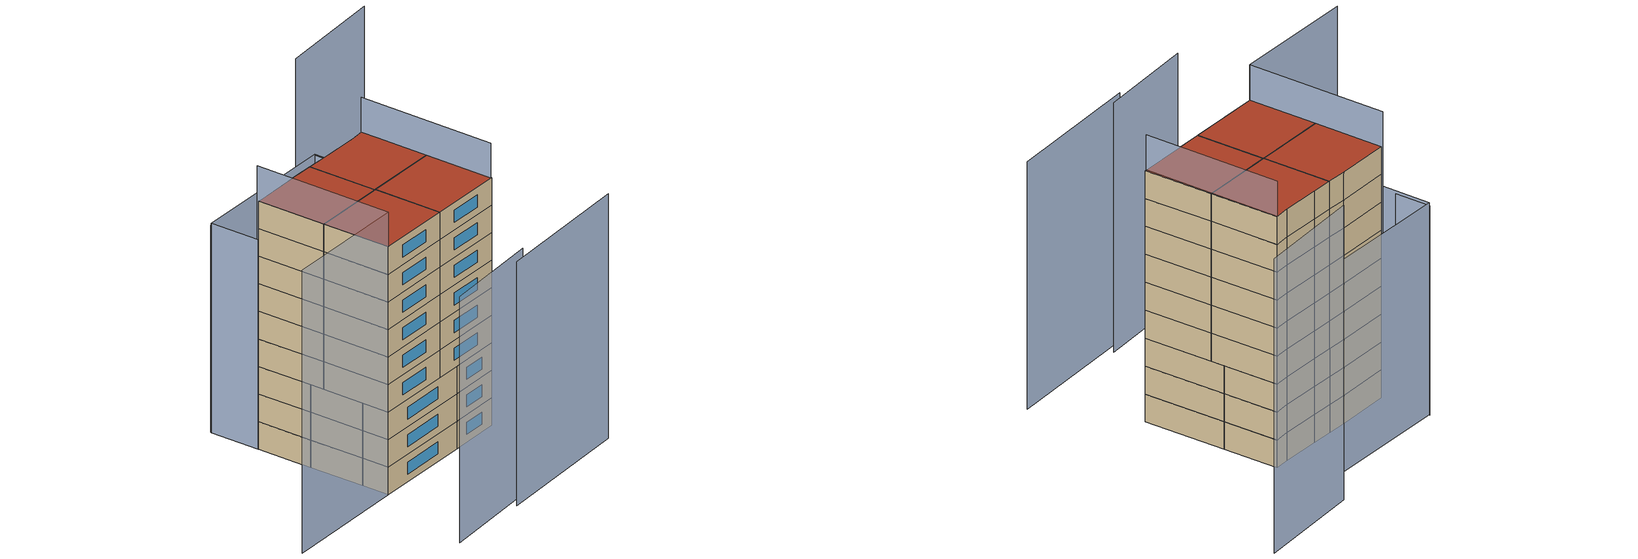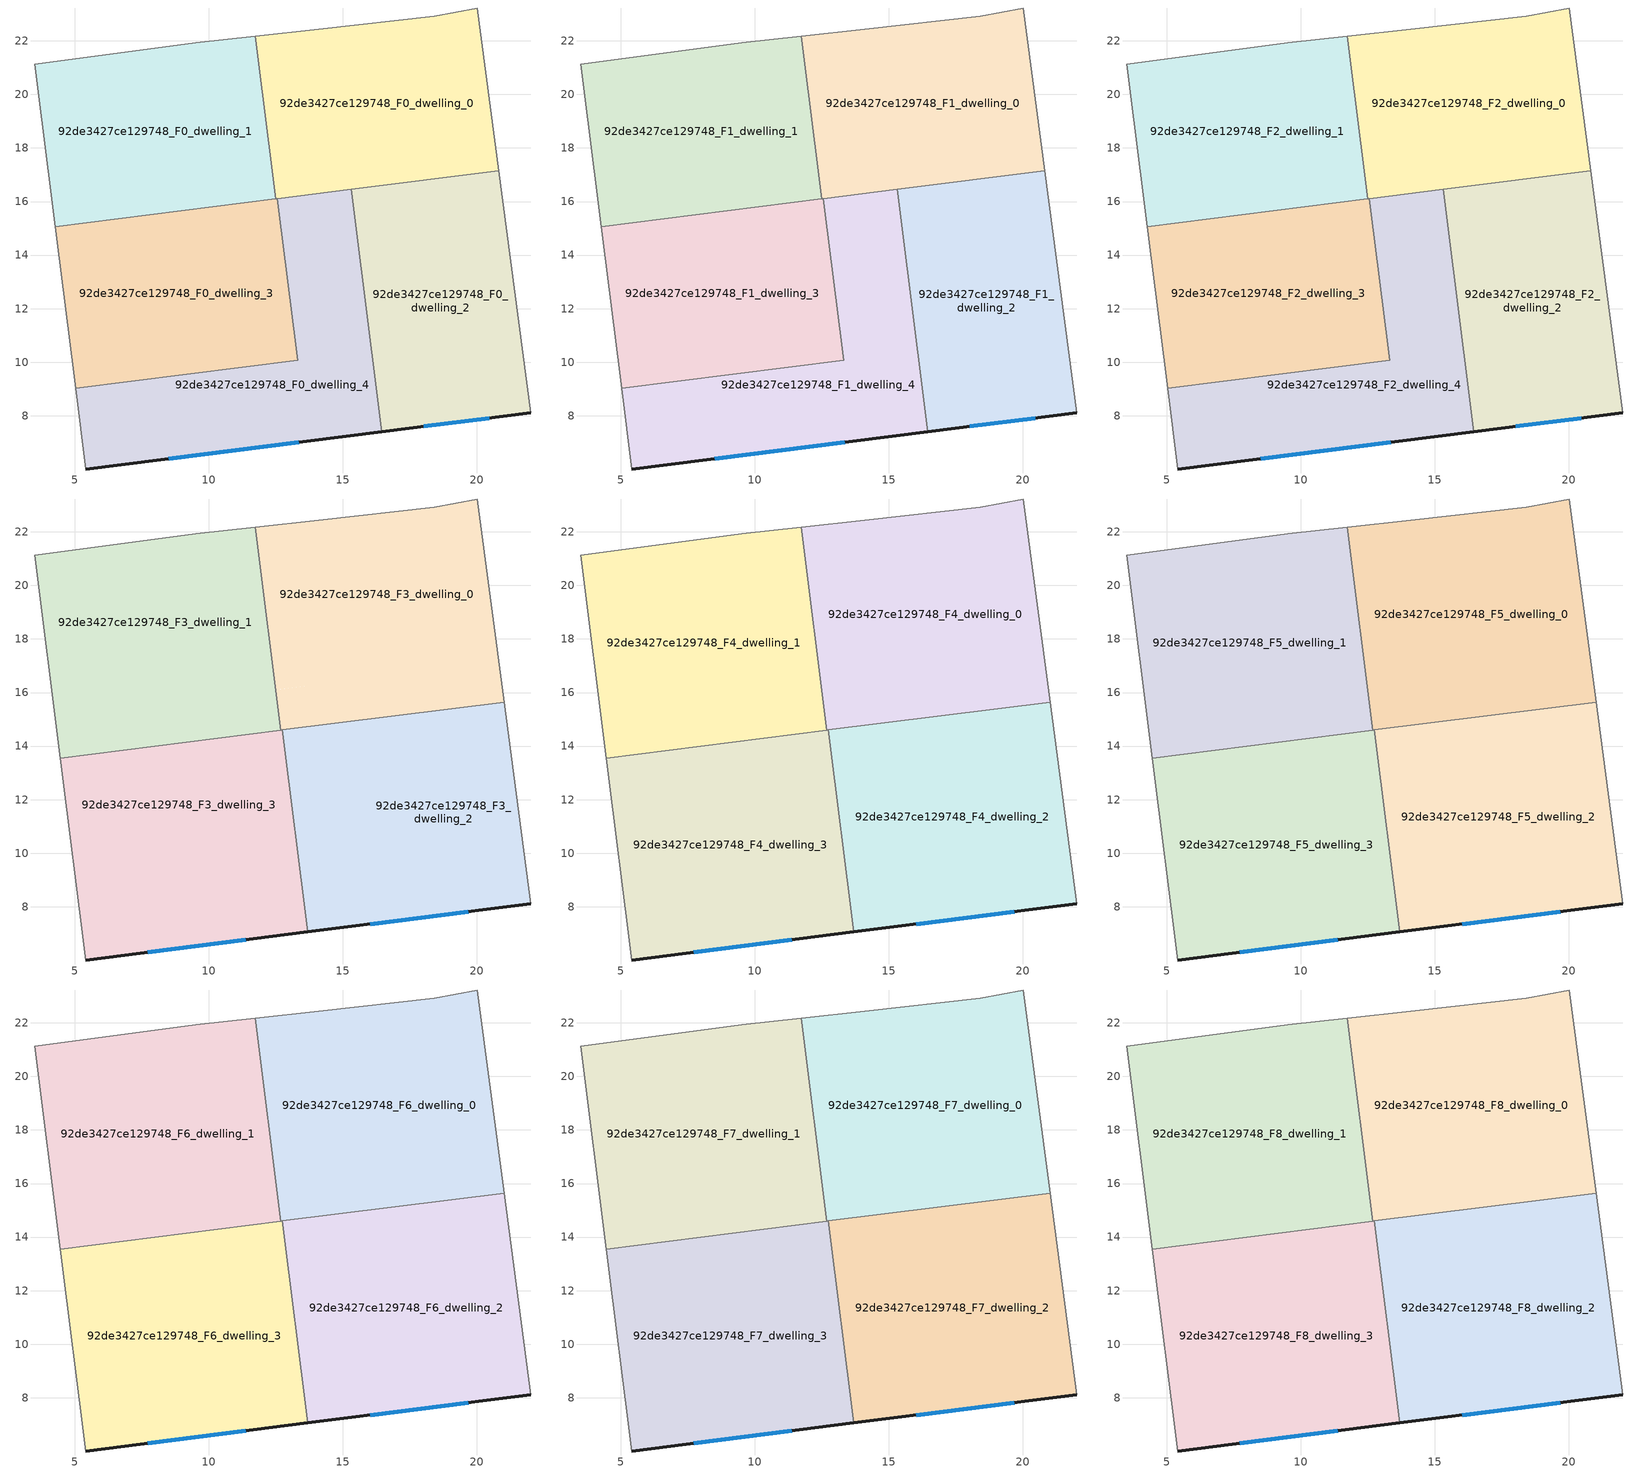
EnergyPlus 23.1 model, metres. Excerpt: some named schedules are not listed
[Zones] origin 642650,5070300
92de3427ce129748_F0_dwelling_0
 floor ground (EU_floor_Construction): 20.02,23.22 20.82,17.15 12.49,16.1 11.73,22.17 14.11,22.42 18.42,22.92 z0
 wall to 92de3427ce129748_F0_dwelling_1 (EU_wall_Construction): 11.73,22.17 12.49,16.1 z0:3
 wall adiabatic (EU_wall_Construction): 20.82,17.15 20.02,23.22 18.42,22.92 14.11,22.42 11.73,22.17 z0:3
 wall to 92de3427ce129748_F0_dwelling_2 (EU_wall_Construction): 15.32,16.46 20.82,17.15 z0:3
 wall to 92de3427ce129748_F0_dwelling_4 (EU_wall_Construction): 12.55,16.11 15.32,16.46 z0:3
 wall to 92de3427ce129748_F0_dwelling_3 (EU_wall_Construction): 12.49,16.1 12.55,16.11 z0:3
92de3427ce129748_F0_dwelling_1
 floor ground (EU_floor_Construction): 11.73,22.17 12.49,16.1 4.27,15.07 3.51,21.13 9.51,21.93 z0
 wall adiabatic (EU_wall_Construction): 11.73,22.17 9.51,21.93 3.51,21.13 4.27,15.07 z0:3
 wall to 92de3427ce129748_F0_dwelling_3 (EU_wall_Construction): 4.27,15.07 12.49,16.1 z0:3
92de3427ce129748_F0_dwelling_2
 floor ground (EU_floor_Construction): 20.82,17.15 22.02,8.11 16.46,7.41 15.32,16.46 z0
 wall outside (EU_wall_Construction): 16.46,7.41 22.02,8.11 z0:3
 wall to 92de3427ce129748_F0_dwelling_4 (EU_wall_Construction): 15.32,16.46 16.46,7.41 z0:3
 wall adiabatic (EU_wall_Construction): 22.02,8.11 20.82,17.15 z0:3
 window (EU_Window_Construction): 18.02,7.61 20.46,7.92 z0.84:2.16
92de3427ce129748_F0_dwelling_3
 floor ground (EU_floor_Construction): 12.55,16.11 13.31,10.07 5.03,9.03 4.27,15.07 z0
 wall to 92de3427ce129748_F0_dwelling_4 (EU_wall_Construction): 5.03,9.03 13.31,10.07 12.55,16.11 z0:3
 wall adiabatic (EU_wall_Construction): 4.27,15.07 5.03,9.03 z0:3
92de3427ce129748_F0_dwelling_4
 floor ground (EU_floor_Construction): 15.32,16.46 16.46,7.41 5.4,6.02 5.03,9.03 13.31,10.07 12.55,16.11 z0
 wall outside (EU_wall_Construction): 5.4,6.02 16.46,7.41 z0:3
 wall adiabatic (EU_wall_Construction): 5.03,9.03 5.4,6.02 z0:3
 window (EU_Window_Construction): 8.5,6.41 13.36,7.02 z0.84:2.16
92de3427ce129748_F1_dwelling_0
 floor to 92de3427ce129748_F0_dwelling_0 (EU_floor_Construction): 20.02,23.22 20.82,17.15 12.49,16.1 11.73,22.17 14.11,22.42 18.42,22.92 z3
 wall to 92de3427ce129748_F1_dwelling_1 (EU_wall_Construction): 11.73,22.17 12.49,16.1 z3:6
 wall adiabatic (EU_wall_Construction): 20.82,17.15 20.02,23.22 18.42,22.92 14.11,22.42 11.73,22.17 z3:6
 wall to 92de3427ce129748_F1_dwelling_2 (EU_wall_Construction): 15.32,16.46 20.82,17.15 z3:6
 wall to 92de3427ce129748_F1_dwelling_4 (EU_wall_Construction): 12.55,16.11 15.32,16.46 z3:6
 wall to 92de3427ce129748_F1_dwelling_3 (EU_wall_Construction): 12.49,16.1 12.55,16.11 z3:6
92de3427ce129748_F1_dwelling_1
 floor to 92de3427ce129748_F0_dwelling_1 (EU_floor_Construction): 11.73,22.17 12.49,16.1 4.27,15.07 3.51,21.13 9.51,21.93 z3
 wall adiabatic (EU_wall_Construction): 11.73,22.17 9.51,21.93 3.51,21.13 4.27,15.07 z3:6
 wall to 92de3427ce129748_F1_dwelling_3 (EU_wall_Construction): 4.27,15.07 12.49,16.1 z3:6
92de3427ce129748_F1_dwelling_2
 floor to 92de3427ce129748_F0_dwelling_2 (EU_floor_Construction): 20.82,17.15 22.02,8.11 16.46,7.41 15.32,16.46 z3
 wall outside (EU_wall_Construction): 16.46,7.41 22.02,8.11 z3:6
 wall to 92de3427ce129748_F1_dwelling_4 (EU_wall_Construction): 15.32,16.46 16.46,7.41 z3:6
 wall adiabatic (EU_wall_Construction): 22.02,8.11 20.82,17.15 z3:6
 window (EU_Window_Construction): 18.02,7.61 20.46,7.92 z3.84:5.16
92de3427ce129748_F1_dwelling_3
 floor to 92de3427ce129748_F0_dwelling_3 (EU_floor_Construction): 12.55,16.11 13.31,10.07 5.03,9.03 4.27,15.07 z3
 wall to 92de3427ce129748_F1_dwelling_4 (EU_wall_Construction): 5.03,9.03 13.31,10.07 12.55,16.11 z3:6
 wall adiabatic (EU_wall_Construction): 4.27,15.07 5.03,9.03 z3:6
92de3427ce129748_F1_dwelling_4
 floor to 92de3427ce129748_F0_dwelling_4 (EU_floor_Construction): 15.32,16.46 16.46,7.41 5.4,6.02 5.03,9.03 13.31,10.07 12.55,16.11 z3
 wall outside (EU_wall_Construction): 5.4,6.02 16.46,7.41 z3:6
 wall adiabatic (EU_wall_Construction): 5.03,9.03 5.4,6.02 z3:6
 window (EU_Window_Construction): 8.5,6.41 13.36,7.02 z3.84:5.16
92de3427ce129748_F2_dwelling_0
 floor to 92de3427ce129748_F1_dwelling_0 (EU_floor_Construction): 20.02,23.22 20.82,17.15 12.49,16.1 11.73,22.17 14.11,22.42 18.42,22.92 z6
 wall to 92de3427ce129748_F2_dwelling_1 (EU_wall_Construction): 11.73,22.17 12.49,16.1 z6:9
 wall adiabatic (EU_wall_Construction): 20.82,17.15 20.02,23.22 18.42,22.92 14.11,22.42 11.73,22.17 z6:9
 wall to 92de3427ce129748_F2_dwelling_2 (EU_wall_Construction): 15.32,16.46 20.82,17.15 z6:9
 wall to 92de3427ce129748_F2_dwelling_4 (EU_wall_Construction): 12.55,16.11 15.32,16.46 z6:9
 wall to 92de3427ce129748_F2_dwelling_3 (EU_wall_Construction): 12.49,16.1 12.55,16.11 z6:9
92de3427ce129748_F2_dwelling_1
 floor to 92de3427ce129748_F1_dwelling_1 (EU_floor_Construction): 11.73,22.17 12.49,16.1 4.27,15.07 3.51,21.13 9.51,21.93 z6
 wall adiabatic (EU_wall_Construction): 11.73,22.17 9.51,21.93 3.51,21.13 4.27,15.07 z6:9
 wall to 92de3427ce129748_F2_dwelling_3 (EU_wall_Construction): 4.27,15.07 12.49,16.1 z6:9
92de3427ce129748_F2_dwelling_2
 floor to 92de3427ce129748_F1_dwelling_2 (EU_floor_Construction): 20.82,17.15 22.02,8.11 16.46,7.41 15.32,16.46 z6
 wall outside (EU_wall_Construction): 16.46,7.41 22.02,8.11 z6:9
 wall to 92de3427ce129748_F2_dwelling_4 (EU_wall_Construction): 15.32,16.46 16.46,7.41 z6:9
 wall adiabatic (EU_wall_Construction): 22.02,8.11 20.82,17.15 z6:9
 window (EU_Window_Construction): 18.02,7.61 20.46,7.92 z6.84:8.16
92de3427ce129748_F2_dwelling_3
 floor to 92de3427ce129748_F1_dwelling_3 (EU_floor_Construction): 12.55,16.11 13.31,10.07 5.03,9.03 4.27,15.07 z6
 wall to 92de3427ce129748_F2_dwelling_4 (EU_wall_Construction): 5.03,9.03 13.31,10.07 12.55,16.11 z6:9
 wall adiabatic (EU_wall_Construction): 4.27,15.07 5.03,9.03 z6:9
92de3427ce129748_F2_dwelling_4
 floor to 92de3427ce129748_F1_dwelling_4 (EU_floor_Construction): 15.32,16.46 16.46,7.41 5.4,6.02 5.03,9.03 13.31,10.07 12.55,16.11 z6
 wall outside (EU_wall_Construction): 5.4,6.02 16.46,7.41 z6:9
 wall adiabatic (EU_wall_Construction): 5.03,9.03 5.4,6.02 z6:9
 window (EU_Window_Construction): 8.5,6.41 13.36,7.02 z6.84:8.16
92de3427ce129748_F3_dwelling_0
 floor to 92de3427ce129748_F2_dwelling_0 (EU_floor_Construction): 20.02,23.22 20.82,17.15 12.5,16.1 11.74,22.17 14.11,22.42 18.42,22.92 z9
 floor to 92de3427ce129748_F2_dwelling_2 (EU_floor_Construction): 20.82,17.15 21.02,15.64 15.51,14.95 15.32,16.46 z9
 floor to 92de3427ce129748_F2_dwelling_4 (EU_floor_Construction): 15.32,16.46 15.51,14.95 12.74,14.6 12.55,16.11 z9
 floor to 92de3427ce129748_F2_dwelling_3 (EU_floor_Construction): 12.55,16.11 12.74,14.6 12.69,14.59 12.5,16.1 z9
 wall to 92de3427ce129748_F3_dwelling_1 (EU_wall_Construction): 11.74,22.17 12.69,14.59 z9:12
 wall adiabatic (EU_wall_Construction): 21.02,15.64 20.02,23.22 18.42,22.92 14.11,22.42 11.74,22.17 z9:12
 wall to 92de3427ce129748_F3_dwelling_2 (EU_wall_Construction): 12.75,14.6 21.02,15.64 z9:12
 wall to 92de3427ce129748_F3_dwelling_3 (EU_wall_Construction): 12.69,14.59 12.75,14.6 z9:12
92de3427ce129748_F3_dwelling_1
 floor to 92de3427ce129748_F2_dwelling_1 (EU_floor_Construction): 11.73,22.17 12.49,16.1 4.27,15.07 3.51,21.13 9.51,21.93 z9
 floor to 92de3427ce129748_F2_dwelling_0 (EU_floor_Construction): 11.74,22.17 12.5,16.1 12.49,16.1 11.73,22.17 z9
 floor to 92de3427ce129748_F2_dwelling_3 (EU_floor_Construction): 12.5,16.1 12.69,14.59 4.46,13.55 4.27,15.07 z9
 wall adiabatic (EU_wall_Construction): 11.74,22.17 9.51,21.93 3.51,21.13 4.46,13.55 z9:12
 wall to 92de3427ce129748_F3_dwelling_3 (EU_wall_Construction): 4.46,13.55 12.69,14.59 z9:12
92de3427ce129748_F3_dwelling_2
 floor to 92de3427ce129748_F2_dwelling_2 (EU_floor_Construction): 21.02,15.64 22.02,8.11 16.46,7.41 15.51,14.95 z9
 floor to 92de3427ce129748_F2_dwelling_4 (EU_floor_Construction): 15.51,14.95 16.46,7.41 13.7,7.06 12.75,14.6 z9
 wall outside (EU_wall_Construction): 13.7,7.06 22.02,8.11 z9:12
 wall to 92de3427ce129748_F3_dwelling_3 (EU_wall_Construction): 12.75,14.6 13.7,7.06 z9:12
 wall adiabatic (EU_wall_Construction): 22.02,8.11 21.02,15.64 z9:12
 window (EU_Window_Construction): 16.03,7.36 19.69,7.82 z9.84:11.16
92de3427ce129748_F3_dwelling_3
 floor to 92de3427ce129748_F2_dwelling_3 (EU_floor_Construction): 12.74,14.6 13.31,10.07 5.03,9.03 4.46,13.55 z9
 floor to 92de3427ce129748_F2_dwelling_4 (EU_floor_Construction): 12.74,14.6 13.7,7.06 5.4,6.02 5.03,9.03 13.31,10.07 z9
 wall outside (EU_wall_Construction): 5.4,6.02 13.7,7.06 z9:12
 wall adiabatic (EU_wall_Construction): 4.46,13.55 5.4,6.02 z9:12
 window (EU_Window_Construction): 7.73,6.31 11.38,6.77 z9.84:11.16
92de3427ce129748_F4_dwelling_0
 floor to 92de3427ce129748_F3_dwelling_0 (EU_floor_Construction): 20.02,23.22 21.02,15.64 12.69,14.59 11.74,22.17 14.11,22.42 18.42,22.92 z12
 wall to 92de3427ce129748_F4_dwelling_1 (EU_wall_Construction): 11.74,22.17 12.69,14.59 z12:15
 wall adiabatic (EU_wall_Construction): 21.02,15.64 20.02,23.22 18.42,22.92 14.11,22.42 11.74,22.17 z12:15
 wall to 92de3427ce129748_F4_dwelling_2 (EU_wall_Construction): 12.75,14.6 21.02,15.64 z12:15
 wall to 92de3427ce129748_F4_dwelling_3 (EU_wall_Construction): 12.69,14.59 12.75,14.6 z12:15
92de3427ce129748_F4_dwelling_1
 floor to 92de3427ce129748_F3_dwelling_1 (EU_floor_Construction): 11.74,22.17 12.69,14.59 4.46,13.55 3.51,21.13 9.51,21.93 z12
 wall adiabatic (EU_wall_Construction): 11.74,22.17 9.51,21.93 3.51,21.13 4.46,13.55 z12:15
 wall to 92de3427ce129748_F4_dwelling_3 (EU_wall_Construction): 4.46,13.55 12.69,14.59 z12:15
92de3427ce129748_F4_dwelling_2
 floor to 92de3427ce129748_F3_dwelling_2 (EU_floor_Construction): 21.02,15.64 22.02,8.11 13.7,7.06 12.75,14.6 z12
 wall outside (EU_wall_Construction): 13.7,7.06 22.02,8.11 z12:15
 wall to 92de3427ce129748_F4_dwelling_3 (EU_wall_Construction): 12.75,14.6 13.7,7.06 z12:15
 wall adiabatic (EU_wall_Construction): 22.02,8.11 21.02,15.64 z12:15
 window (EU_Window_Construction): 16.03,7.36 19.69,7.82 z12.84:14.16
92de3427ce129748_F4_dwelling_3
 floor to 92de3427ce129748_F3_dwelling_3 (EU_floor_Construction): 12.75,14.6 13.7,7.06 5.4,6.02 4.46,13.55 z12
 wall outside (EU_wall_Construction): 5.4,6.02 13.7,7.06 z12:15
 wall adiabatic (EU_wall_Construction): 4.46,13.55 5.4,6.02 z12:15
 window (EU_Window_Construction): 7.73,6.31 11.38,6.77 z12.84:14.16
92de3427ce129748_F5_dwelling_0
 floor to 92de3427ce129748_F4_dwelling_0 (EU_floor_Construction): 20.02,23.22 21.02,15.64 12.69,14.59 11.74,22.17 14.11,22.42 18.42,22.92 z15
 wall to 92de3427ce129748_F5_dwelling_1 (EU_wall_Construction): 11.74,22.17 12.69,14.59 z15:18
 wall adiabatic (EU_wall_Construction): 21.02,15.64 20.02,23.22 18.42,22.92 14.11,22.42 11.74,22.17 z15:18
 wall to 92de3427ce129748_F5_dwelling_2 (EU_wall_Construction): 12.75,14.6 21.02,15.64 z15:18
 wall to 92de3427ce129748_F5_dwelling_3 (EU_wall_Construction): 12.69,14.59 12.75,14.6 z15:18
92de3427ce129748_F5_dwelling_1
 floor to 92de3427ce129748_F4_dwelling_1 (EU_floor_Construction): 11.74,22.17 12.69,14.59 4.46,13.55 3.51,21.13 9.51,21.93 z15
 wall adiabatic (EU_wall_Construction): 11.74,22.17 9.51,21.93 3.51,21.13 4.46,13.55 z15:18
 wall to 92de3427ce129748_F5_dwelling_3 (EU_wall_Construction): 4.46,13.55 12.69,14.59 z15:18
92de3427ce129748_F5_dwelling_2
 floor to 92de3427ce129748_F4_dwelling_2 (EU_floor_Construction): 21.02,15.64 22.02,8.11 13.7,7.06 12.75,14.6 z15
 wall outside (EU_wall_Construction): 13.7,7.06 22.02,8.11 z15:18
 wall to 92de3427ce129748_F5_dwelling_3 (EU_wall_Construction): 12.75,14.6 13.7,7.06 z15:18
 wall adiabatic (EU_wall_Construction): 22.02,8.11 21.02,15.64 z15:18
 window (EU_Window_Construction): 16.03,7.36 19.69,7.82 z15.84:17.16
92de3427ce129748_F5_dwelling_3
 floor to 92de3427ce129748_F4_dwelling_3 (EU_floor_Construction): 12.75,14.6 13.7,7.06 5.4,6.02 4.46,13.55 z15
 wall outside (EU_wall_Construction): 5.4,6.02 13.7,7.06 z15:18
 wall adiabatic (EU_wall_Construction): 4.46,13.55 5.4,6.02 z15:18
 window (EU_Window_Construction): 7.73,6.31 11.38,6.77 z15.84:17.16
92de3427ce129748_F6_dwelling_0
 floor to 92de3427ce129748_F5_dwelling_0 (EU_floor_Construction): 20.02,23.22 21.02,15.64 12.69,14.59 11.74,22.17 14.11,22.42 18.42,22.92 z18
 wall to 92de3427ce129748_F6_dwelling_1 (EU_wall_Construction): 11.74,22.17 12.69,14.59 z18:21
 wall adiabatic (EU_wall_Construction): 21.02,15.64 20.02,23.22 18.42,22.92 14.11,22.42 11.74,22.17 z18:21
 wall to 92de3427ce129748_F6_dwelling_2 (EU_wall_Construction): 12.75,14.6 21.02,15.64 z18:21
 wall to 92de3427ce129748_F6_dwelling_3 (EU_wall_Construction): 12.69,14.59 12.75,14.6 z18:21
92de3427ce129748_F6_dwelling_1
 floor to 92de3427ce129748_F5_dwelling_1 (EU_floor_Construction): 11.74,22.17 12.69,14.59 4.46,13.55 3.51,21.13 9.51,21.93 z18
 wall adiabatic (EU_wall_Construction): 11.74,22.17 9.51,21.93 3.51,21.13 4.46,13.55 z18:21
 wall to 92de3427ce129748_F6_dwelling_3 (EU_wall_Construction): 4.46,13.55 12.69,14.59 z18:21
92de3427ce129748_F6_dwelling_2
 floor to 92de3427ce129748_F5_dwelling_2 (EU_floor_Construction): 21.02,15.64 22.02,8.11 13.7,7.06 12.75,14.6 z18
 wall outside (EU_wall_Construction): 13.7,7.06 22.02,8.11 z18:21
 wall to 92de3427ce129748_F6_dwelling_3 (EU_wall_Construction): 12.75,14.6 13.7,7.06 z18:21
 wall adiabatic (EU_wall_Construction): 22.02,8.11 21.02,15.64 z18:21
 window (EU_Window_Construction): 16.03,7.36 19.69,7.82 z18.84:20.16
92de3427ce129748_F6_dwelling_3
 floor to 92de3427ce129748_F5_dwelling_3 (EU_floor_Construction): 12.75,14.6 13.7,7.06 5.4,6.02 4.46,13.55 z18
 wall outside (EU_wall_Construction): 5.4,6.02 13.7,7.06 z18:21
 wall adiabatic (EU_wall_Construction): 4.46,13.55 5.4,6.02 z18:21
 window (EU_Window_Construction): 7.73,6.31 11.38,6.77 z18.84:20.16
92de3427ce129748_F7_dwelling_0
 floor to 92de3427ce129748_F6_dwelling_0 (EU_floor_Construction): 20.02,23.22 21.02,15.64 12.69,14.59 11.74,22.17 14.11,22.42 18.42,22.92 z21
 wall to 92de3427ce129748_F7_dwelling_1 (EU_wall_Construction): 11.74,22.17 12.69,14.59 z21:24
 wall adiabatic (EU_wall_Construction): 21.02,15.64 20.02,23.22 18.42,22.92 14.11,22.42 11.74,22.17 z21:24
 wall to 92de3427ce129748_F7_dwelling_2 (EU_wall_Construction): 12.75,14.6 21.02,15.64 z21:24
 wall to 92de3427ce129748_F7_dwelling_3 (EU_wall_Construction): 12.69,14.59 12.75,14.6 z21:24
92de3427ce129748_F7_dwelling_1
 floor to 92de3427ce129748_F6_dwelling_1 (EU_floor_Construction): 11.74,22.17 12.69,14.59 4.46,13.55 3.51,21.13 9.51,21.93 z21
 wall adiabatic (EU_wall_Construction): 11.74,22.17 9.51,21.93 3.51,21.13 4.46,13.55 z21:24
 wall to 92de3427ce129748_F7_dwelling_3 (EU_wall_Construction): 4.46,13.55 12.69,14.59 z21:24
92de3427ce129748_F7_dwelling_2
 floor to 92de3427ce129748_F6_dwelling_2 (EU_floor_Construction): 21.02,15.64 22.02,8.11 13.7,7.06 12.75,14.6 z21
 wall outside (EU_wall_Construction): 13.7,7.06 22.02,8.11 z21:24
 wall to 92de3427ce129748_F7_dwelling_3 (EU_wall_Construction): 12.75,14.6 13.7,7.06 z21:24
 wall adiabatic (EU_wall_Construction): 22.02,8.11 21.02,15.64 z21:24
 window (EU_Window_Construction): 16.03,7.36 19.69,7.82 z21.84:23.16
92de3427ce129748_F7_dwelling_3
 floor to 92de3427ce129748_F6_dwelling_3 (EU_floor_Construction): 12.75,14.6 13.7,7.06 5.4,6.02 4.46,13.55 z21
 wall outside (EU_wall_Construction): 5.4,6.02 13.7,7.06 z21:24
 wall adiabatic (EU_wall_Construction): 4.46,13.55 5.4,6.02 z21:24
 window (EU_Window_Construction): 7.73,6.31 11.38,6.77 z21.84:23.16
92de3427ce129748_F8_dwelling_0
 floor to 92de3427ce129748_F7_dwelling_0 (EU_floor_Construction): 20.02,23.22 21.02,15.64 12.69,14.59 11.74,22.17 14.11,22.42 18.42,22.92 z24
 wall to 92de3427ce129748_F8_dwelling_1 (EU_wall_Construction): 11.74,22.17 12.69,14.59 z24:27
 wall adiabatic (EU_wall_Construction): 21.02,15.64 20.02,23.22 18.42,22.92 14.11,22.42 11.74,22.17 z24:27
 wall to 92de3427ce129748_F8_dwelling_2 (EU_wall_Construction): 12.75,14.6 21.02,15.64 z24:27
 wall to 92de3427ce129748_F8_dwelling_3 (EU_wall_Construction): 12.69,14.59 12.75,14.6 z24:27
 roof outside (EU_roof_Construction): 21.02,15.64 20.02,23.22 18.42,22.92 14.11,22.42 11.74,22.17 12.69,14.59 z27
92de3427ce129748_F8_dwelling_1
 floor to 92de3427ce129748_F7_dwelling_1 (EU_floor_Construction): 11.74,22.17 12.69,14.59 4.46,13.55 3.51,21.13 9.51,21.93 z24
 wall adiabatic (EU_wall_Construction): 11.74,22.17 9.51,21.93 3.51,21.13 4.46,13.55 z24:27
 wall to 92de3427ce129748_F8_dwelling_3 (EU_wall_Construction): 4.46,13.55 12.69,14.59 z24:27
 roof outside (EU_roof_Construction): 12.69,14.59 11.74,22.17 9.51,21.93 3.51,21.13 4.46,13.55 z27
92de3427ce129748_F8_dwelling_2
 floor to 92de3427ce129748_F7_dwelling_2 (EU_floor_Construction): 21.02,15.64 22.02,8.11 13.7,7.06 12.75,14.6 z24
 wall outside (EU_wall_Construction): 13.7,7.06 22.02,8.11 z24:27
 wall to 92de3427ce129748_F8_dwelling_3 (EU_wall_Construction): 12.75,14.6 13.7,7.06 z24:27
 wall adiabatic (EU_wall_Construction): 22.02,8.11 21.02,15.64 z24:27
 window (EU_Window_Construction): 16.03,7.36 19.69,7.82 z24.84:26.16
 roof outside (EU_roof_Construction): 22.02,8.11 21.02,15.64 12.75,14.6 13.7,7.06 z27
92de3427ce129748_F8_dwelling_3
 floor to 92de3427ce129748_F7_dwelling_3 (EU_floor_Construction): 12.75,14.6 13.7,7.06 5.4,6.02 4.46,13.55 z24
 wall outside (EU_wall_Construction): 5.4,6.02 13.7,7.06 z24:27
 wall adiabatic (EU_wall_Construction): 4.46,13.55 5.4,6.02 z24:27
 window (EU_Window_Construction): 7.73,6.31 11.38,6.77 z24.84:26.16
 roof outside (EU_roof_Construction): 13.7,7.06 12.75,14.6 4.46,13.55 5.4,6.02 z27
shading: 12.19,-4.36 27.79,-1.68 z0:26.6; 3.19,-5.33 14.2,-3.23 z0:26.8; 3.49,21.27 5.4,6.02 / 5.4,6.02 -8.49,4.27 / 21.85,8.09 20.02,23.22 z0:30.8; 2.83,26.75 3.31,22.83 z0:22.5; 2.81,26.63 19.34,28.63 / 19.34,28.63 20.01,23.14 / 20.01,23.14 3.47,21.14 / 3.47,21.14 2.81,26.63 z0:22.8; 19.72,25.52 19.32,28.63 z0:22.7; 32.18,34.21 20.22,31.92 z0:31.6
[Building]
EU S2 Campaign: North Axis=0; Terrain=City; Solar Distribution=FullExterior
[Site:Location]
Lyon-Bron: Latitude=45.75; Longitude=5; Time Zone=1; Elevation=198
[SizingPeriod:WeatherFileDays]
AnnualSizingPeriod: Begin Month=1; Begin Day of Month=1; End Month=12; End Day of Month=31; Day of Week for Start Day=Monday; Use Weather File Daylight Saving Period=No; Use Weather File Rain and Snow Indicators=No
[MATERIAL]
EU_InternalMass_Material: Roughness=MediumRough; Thickness=0.1; Conductivity=1; Density=1800; Specific Heat=900; Thermal Absorptance=0.9; Solar Absorptance=0.7; Visible Absorptance=0.7
[MATERIAL:NOMASS] Roughness=MediumRough; Thermal Absorptance=0.9; Solar Absorptance=0.7; Visible Absorptance=0.7
Name | Thermal Resistance
EU_wall_NoMass | 0.776494
EU_roof_NoMass | 0.486893
EU_floor_NoMass | 0.421597
[WINDOWMATERIAL:SIMPLEGLAZINGSYSTEM]
EU_Window_SimpleGlazing: UFactor=4.24961; Solar Heat Gain Coefficient=0.83; Visible Transmittance=0.83
[CONSTRUCTION]
EU_wall_Construction: EU_wall_NoMass
EU_roof_Construction: EU_roof_NoMass
EU_floor_Construction: EU_floor_NoMass
EU_Window_Construction: EU_Window_SimpleGlazing
EU_InternalMass_Construction: EU_InternalMass_Material
[ZONE] Type=1; Multiplier=1; Ceiling Height=autocalculate; Floor Area=autocalculate; Part of Total Floor Area=Yes
Name | Volume
92de3427ce129748_F0_dwelling_0; 92de3427ce129748_F1_dwelling_0; 92de3427ce129748_F2_dwelling_0 | 152.443
92de3427ce129748_F3_dwelling_0; 92de3427ce129748_F4_dwelling_0; 92de3427ce129748_F5_dwelling_0; 92de3427ce129748_F6_dwelling_0; 92de3427ce129748_F7_dwelling_0; 92de3427ce129748_F8_dwelling_0 | 190.534
92de3427ce129748_F0_dwelling_1; 92de3427ce129748_F1_dwelling_1; 92de3427ce129748_F2_dwelling_1 | 152.4375
92de3427ce129748_F3_dwelling_1; 92de3427ce129748_F4_dwelling_1; 92de3427ce129748_F5_dwelling_1; 92de3427ce129748_F6_dwelling_1; 92de3427ce129748_F7_dwelling_1; 92de3427ce129748_F8_dwelling_1 | 190.553
92de3427ce129748_F0_dwelling_2; 92de3427ce129748_F1_dwelling_2; 92de3427ce129748_F2_dwelling_2 | 152.425
92de3427ce129748_F3_dwelling_2; 92de3427ce129748_F4_dwelling_2; 92de3427ce129748_F5_dwelling_2; 92de3427ce129748_F6_dwelling_2; 92de3427ce129748_F7_dwelling_2; 92de3427ce129748_F8_dwelling_2 | 190.54
92de3427ce129748_F0_dwelling_3; 92de3427ce129748_F1_dwelling_3; 92de3427ce129748_F2_dwelling_3 | 152.459
92de3427ce129748_F3_dwelling_3; 92de3427ce129748_F4_dwelling_3; 92de3427ce129748_F5_dwelling_3; 92de3427ce129748_F6_dwelling_3; 92de3427ce129748_F7_dwelling_3; 92de3427ce129748_F8_dwelling_3 | 190.542
92de3427ce129748_F0_dwelling_4; 92de3427ce129748_F1_dwelling_4; 92de3427ce129748_F2_dwelling_4 | 152.41
[INTERNALMASS] Construction=EU_InternalMass_Construction
Name | Zone or ZoneList | Surface Area
92de3427ce129748_F0_dwelling_0_EU_InternalMass | 92de3427ce129748_F0_dwelling_0 | 50.8144
92de3427ce129748_F0_dwelling_1_EU_InternalMass | 92de3427ce129748_F0_dwelling_1 | 50.8112
92de3427ce129748_F0_dwelling_2_EU_InternalMass | 92de3427ce129748_F0_dwelling_2 | 50.8087
92de3427ce129748_F0_dwelling_3_EU_InternalMass | 92de3427ce129748_F0_dwelling_3 | 50.8181
92de3427ce129748_F0_dwelling_4_EU_InternalMass | 92de3427ce129748_F0_dwelling_4 | 50.8035
92de3427ce129748_F1_dwelling_0_EU_InternalMass | 92de3427ce129748_F1_dwelling_0 | 50.8144
92de3427ce129748_F1_dwelling_1_EU_InternalMass | 92de3427ce129748_F1_dwelling_1 | 50.8112
92de3427ce129748_F1_dwelling_2_EU_InternalMass | 92de3427ce129748_F1_dwelling_2 | 50.8087
92de3427ce129748_F1_dwelling_3_EU_InternalMass | 92de3427ce129748_F1_dwelling_3 | 50.8181
92de3427ce129748_F1_dwelling_4_EU_InternalMass | 92de3427ce129748_F1_dwelling_4 | 50.8035
92de3427ce129748_F2_dwelling_0_EU_InternalMass | 92de3427ce129748_F2_dwelling_0 | 50.8144
92de3427ce129748_F2_dwelling_1_EU_InternalMass | 92de3427ce129748_F2_dwelling_1 | 50.8112
92de3427ce129748_F2_dwelling_2_EU_InternalMass | 92de3427ce129748_F2_dwelling_2 | 50.8087
92de3427ce129748_F2_dwelling_3_EU_InternalMass | 92de3427ce129748_F2_dwelling_3 | 50.8181
92de3427ce129748_F2_dwelling_4_EU_InternalMass | 92de3427ce129748_F2_dwelling_4 | 50.8035
92de3427ce129748_F3_dwelling_0_EU_InternalMass | 92de3427ce129748_F3_dwelling_0 | 63.512
92de3427ce129748_F3_dwelling_1_EU_InternalMass | 92de3427ce129748_F3_dwelling_1 | 63.516
92de3427ce129748_F3_dwelling_2_EU_InternalMass | 92de3427ce129748_F3_dwelling_2 | 63.5134
92de3427ce129748_F3_dwelling_3_EU_InternalMass | 92de3427ce129748_F3_dwelling_3 | 63.5133
92de3427ce129748_F4_dwelling_0_EU_InternalMass | 92de3427ce129748_F4_dwelling_0 | 63.512
92de3427ce129748_F4_dwelling_1_EU_InternalMass | 92de3427ce129748_F4_dwelling_1 | 63.516
92de3427ce129748_F4_dwelling_2_EU_InternalMass | 92de3427ce129748_F4_dwelling_2 | 63.5134
92de3427ce129748_F4_dwelling_3_EU_InternalMass | 92de3427ce129748_F4_dwelling_3 | 63.5133
92de3427ce129748_F5_dwelling_0_EU_InternalMass | 92de3427ce129748_F5_dwelling_0 | 63.512
92de3427ce129748_F5_dwelling_1_EU_InternalMass | 92de3427ce129748_F5_dwelling_1 | 63.516
92de3427ce129748_F5_dwelling_2_EU_InternalMass | 92de3427ce129748_F5_dwelling_2 | 63.5134
92de3427ce129748_F5_dwelling_3_EU_InternalMass | 92de3427ce129748_F5_dwelling_3 | 63.5133
92de3427ce129748_F6_dwelling_0_EU_InternalMass | 92de3427ce129748_F6_dwelling_0 | 63.512
92de3427ce129748_F6_dwelling_1_EU_InternalMass | 92de3427ce129748_F6_dwelling_1 | 63.516
92de3427ce129748_F6_dwelling_2_EU_InternalMass | 92de3427ce129748_F6_dwelling_2 | 63.5134
92de3427ce129748_F6_dwelling_3_EU_InternalMass | 92de3427ce129748_F6_dwelling_3 | 63.5133
92de3427ce129748_F7_dwelling_0_EU_InternalMass | 92de3427ce129748_F7_dwelling_0 | 63.512
92de3427ce129748_F7_dwelling_1_EU_InternalMass | 92de3427ce129748_F7_dwelling_1 | 63.516
92de3427ce129748_F7_dwelling_2_EU_InternalMass | 92de3427ce129748_F7_dwelling_2 | 63.5134
92de3427ce129748_F7_dwelling_3_EU_InternalMass | 92de3427ce129748_F7_dwelling_3 | 63.5133
92de3427ce129748_F8_dwelling_0_EU_InternalMass | 92de3427ce129748_F8_dwelling_0 | 63.512
92de3427ce129748_F8_dwelling_1_EU_InternalMass | 92de3427ce129748_F8_dwelling_1 | 63.516
92de3427ce129748_F8_dwelling_2_EU_InternalMass | 92de3427ce129748_F8_dwelling_2 | 63.5134
92de3427ce129748_F8_dwelling_3_EU_InternalMass | 92de3427ce129748_F8_dwelling_3 | 63.5133
[OTHEREQUIPMENT] Fuel Type=Electricity; Design Level Calculation Method=Watts/Area; Power per Zone Floor Area=1; Fraction Latent=0; Fraction Radiant=0; Fraction Lost=0; Carbon Dioxide Generation Rate=0; EndUse Subcategory=EU_Step8_InternalGains
Name | Zone or ZoneList or Space or SpaceList | Schedule
EU_Step8_InternalGain_92de3427ce129748_F0_dwelling_0_f000 | 92de3427ce129748_F0_dwelling_0 | EU_Step8_GainSchedule_92de3427ce129748_F0_dwelling_0_f000
EU_Step8_InternalGain_92de3427ce129748_F0_dwelling_1_f000 | 92de3427ce129748_F0_dwelling_1 | EU_Step8_GainSchedule_92de3427ce129748_F0_dwelling_1_f000
EU_Step8_InternalGain_92de3427ce129748_F0_dwelling_2_f000 | 92de3427ce129748_F0_dwelling_2 | EU_Step8_GainSchedule_92de3427ce129748_F0_dwelling_2_f000
EU_Step8_InternalGain_92de3427ce129748_F0_dwelling_3_f000 | 92de3427ce129748_F0_dwelling_3 | EU_Step8_GainSchedule_92de3427ce129748_F0_dwelling_3_f000
EU_Step8_InternalGain_92de3427ce129748_F0_dwelling_4_f000 | 92de3427ce129748_F0_dwelling_4 | EU_Step8_GainSchedule_92de3427ce129748_F0_dwelling_4_f000
EU_Step8_InternalGain_92de3427ce129748_F1_dwelling_0_f000 | 92de3427ce129748_F1_dwelling_0 | EU_Step8_GainSchedule_92de3427ce129748_F1_dwelling_0_f000
EU_Step8_InternalGain_92de3427ce129748_F1_dwelling_1_f000 | 92de3427ce129748_F1_dwelling_1 | EU_Step8_GainSchedule_92de3427ce129748_F1_dwelling_1_f000
EU_Step8_InternalGain_92de3427ce129748_F1_dwelling_2_f000 | 92de3427ce129748_F1_dwelling_2 | EU_Step8_GainSchedule_92de3427ce129748_F1_dwelling_2_f000
EU_Step8_InternalGain_92de3427ce129748_F1_dwelling_3_f000 | 92de3427ce129748_F1_dwelling_3 | EU_Step8_GainSchedule_92de3427ce129748_F1_dwelling_3_f000
EU_Step8_InternalGain_92de3427ce129748_F1_dwelling_4_f000 | 92de3427ce129748_F1_dwelling_4 | EU_Step8_GainSchedule_92de3427ce129748_F1_dwelling_4_f000
EU_Step8_InternalGain_92de3427ce129748_F2_dwelling_0_f000 | 92de3427ce129748_F2_dwelling_0 | EU_Step8_GainSchedule_92de3427ce129748_F2_dwelling_0_f000
EU_Step8_InternalGain_92de3427ce129748_F2_dwelling_1_f000 | 92de3427ce129748_F2_dwelling_1 | EU_Step8_GainSchedule_92de3427ce129748_F2_dwelling_1_f000
EU_Step8_InternalGain_92de3427ce129748_F2_dwelling_2_f000 | 92de3427ce129748_F2_dwelling_2 | EU_Step8_GainSchedule_92de3427ce129748_F2_dwelling_2_f000
EU_Step8_InternalGain_92de3427ce129748_F2_dwelling_3_f000 | 92de3427ce129748_F2_dwelling_3 | EU_Step8_GainSchedule_92de3427ce129748_F2_dwelling_3_f000
EU_Step8_InternalGain_92de3427ce129748_F2_dwelling_4_f000 | 92de3427ce129748_F2_dwelling_4 | EU_Step8_GainSchedule_92de3427ce129748_F2_dwelling_4_f000
EU_Step8_InternalGain_92de3427ce129748_F3_dwelling_0_f000 | 92de3427ce129748_F3_dwelling_0 | EU_Step8_GainSchedule_92de3427ce129748_F3_dwelling_0_f000
EU_Step8_InternalGain_92de3427ce129748_F3_dwelling_1_f000 | 92de3427ce129748_F3_dwelling_1 | EU_Step8_GainSchedule_92de3427ce129748_F3_dwelling_1_f000
EU_Step8_InternalGain_92de3427ce129748_F3_dwelling_2_f000 | 92de3427ce129748_F3_dwelling_2 | EU_Step8_GainSchedule_92de3427ce129748_F3_dwelling_2_f000
EU_Step8_InternalGain_92de3427ce129748_F3_dwelling_3_f000 | 92de3427ce129748_F3_dwelling_3 | EU_Step8_GainSchedule_92de3427ce129748_F3_dwelling_3_f000
EU_Step8_InternalGain_92de3427ce129748_F4_dwelling_0_f000 | 92de3427ce129748_F4_dwelling_0 | EU_Step8_GainSchedule_92de3427ce129748_F4_dwelling_0_f000
EU_Step8_InternalGain_92de3427ce129748_F4_dwelling_1_f000 | 92de3427ce129748_F4_dwelling_1 | EU_Step8_GainSchedule_92de3427ce129748_F4_dwelling_1_f000
EU_Step8_InternalGain_92de3427ce129748_F4_dwelling_2_f000 | 92de3427ce129748_F4_dwelling_2 | EU_Step8_GainSchedule_92de3427ce129748_F4_dwelling_2_f000
EU_Step8_InternalGain_92de3427ce129748_F4_dwelling_3_f000 | 92de3427ce129748_F4_dwelling_3 | EU_Step8_GainSchedule_92de3427ce129748_F4_dwelling_3_f000
EU_Step8_InternalGain_92de3427ce129748_F5_dwelling_0_f000 | 92de3427ce129748_F5_dwelling_0 | EU_Step8_GainSchedule_92de3427ce129748_F5_dwelling_0_f000
EU_Step8_InternalGain_92de3427ce129748_F5_dwelling_1_f000 | 92de3427ce129748_F5_dwelling_1 | EU_Step8_GainSchedule_92de3427ce129748_F5_dwelling_1_f000
EU_Step8_InternalGain_92de3427ce129748_F5_dwelling_2_f000 | 92de3427ce129748_F5_dwelling_2 | EU_Step8_GainSchedule_92de3427ce129748_F5_dwelling_2_f000
EU_Step8_InternalGain_92de3427ce129748_F5_dwelling_3_f000 | 92de3427ce129748_F5_dwelling_3 | EU_Step8_GainSchedule_92de3427ce129748_F5_dwelling_3_f000
EU_Step8_InternalGain_92de3427ce129748_F6_dwelling_0_f000 | 92de3427ce129748_F6_dwelling_0 | EU_Step8_GainSchedule_92de3427ce129748_F6_dwelling_0_f000
EU_Step8_InternalGain_92de3427ce129748_F6_dwelling_1_f000 | 92de3427ce129748_F6_dwelling_1 | EU_Step8_GainSchedule_92de3427ce129748_F6_dwelling_1_f000
EU_Step8_InternalGain_92de3427ce129748_F6_dwelling_2_f000 | 92de3427ce129748_F6_dwelling_2 | EU_Step8_GainSchedule_92de3427ce129748_F6_dwelling_2_f000
EU_Step8_InternalGain_92de3427ce129748_F6_dwelling_3_f000 | 92de3427ce129748_F6_dwelling_3 | EU_Step8_GainSchedule_92de3427ce129748_F6_dwelling_3_f000
EU_Step8_InternalGain_92de3427ce129748_F7_dwelling_0_f000 | 92de3427ce129748_F7_dwelling_0 | EU_Step8_GainSchedule_92de3427ce129748_F7_dwelling_0_f000
EU_Step8_InternalGain_92de3427ce129748_F7_dwelling_1_f000 | 92de3427ce129748_F7_dwelling_1 | EU_Step8_GainSchedule_92de3427ce129748_F7_dwelling_1_f000
EU_Step8_InternalGain_92de3427ce129748_F7_dwelling_2_f000 | 92de3427ce129748_F7_dwelling_2 | EU_Step8_GainSchedule_92de3427ce129748_F7_dwelling_2_f000
EU_Step8_InternalGain_92de3427ce129748_F7_dwelling_3_f000 | 92de3427ce129748_F7_dwelling_3 | EU_Step8_GainSchedule_92de3427ce129748_F7_dwelling_3_f000
EU_Step8_InternalGain_92de3427ce129748_F8_dwelling_0_f000 | 92de3427ce129748_F8_dwelling_0 | EU_Step8_GainSchedule_92de3427ce129748_F8_dwelling_0_f000
EU_Step8_InternalGain_92de3427ce129748_F8_dwelling_1_f000 | 92de3427ce129748_F8_dwelling_1 | EU_Step8_GainSchedule_92de3427ce129748_F8_dwelling_1_f000
EU_Step8_InternalGain_92de3427ce129748_F8_dwelling_2_f000 | 92de3427ce129748_F8_dwelling_2 | EU_Step8_GainSchedule_92de3427ce129748_F8_dwelling_2_f000
EU_Step8_InternalGain_92de3427ce129748_F8_dwelling_3_f000 | 92de3427ce129748_F8_dwelling_3 | EU_Step8_GainSchedule_92de3427ce129748_F8_dwelling_3_f000
[ZONEVENTILATION:DESIGNFLOWRATE] Schedule=EU_AlwaysOn; Design Flow Rate Calculation Method=AirChanges/Hour; Air Changes per Hour=0.693814; Ventilation Type=Natural; Fan Pressure Rise=0; Fan Total Efficiency=1; Constant Term Coefficient=1; Temperature Term Coefficient=0; Velocity Term Coefficient=0; Velocity Squared Term Coefficient=0; Minimum Indoor Temperature=-100; Maximum Indoor Temperature=100; Delta Temperature=-100; Minimum Outdoor Temperature=-100; Maximum Outdoor Temperature=100; Maximum Wind Speed=40
Name | Zone or ZoneList or Space or SpaceList
EU_ConstantAir_92de3427ce129748_F0_dwelling_0 | 92de3427ce129748_F0_dwelling_0
EU_ConstantAir_92de3427ce129748_F0_dwelling_1 | 92de3427ce129748_F0_dwelling_1
EU_ConstantAir_92de3427ce129748_F0_dwelling_2 | 92de3427ce129748_F0_dwelling_2
EU_ConstantAir_92de3427ce129748_F0_dwelling_3 | 92de3427ce129748_F0_dwelling_3
EU_ConstantAir_92de3427ce129748_F0_dwelling_4 | 92de3427ce129748_F0_dwelling_4
EU_ConstantAir_92de3427ce129748_F1_dwelling_0 | 92de3427ce129748_F1_dwelling_0
EU_ConstantAir_92de3427ce129748_F1_dwelling_1 | 92de3427ce129748_F1_dwelling_1
EU_ConstantAir_92de3427ce129748_F1_dwelling_2 | 92de3427ce129748_F1_dwelling_2
EU_ConstantAir_92de3427ce129748_F1_dwelling_3 | 92de3427ce129748_F1_dwelling_3
EU_ConstantAir_92de3427ce129748_F1_dwelling_4 | 92de3427ce129748_F1_dwelling_4
EU_ConstantAir_92de3427ce129748_F2_dwelling_0 | 92de3427ce129748_F2_dwelling_0
EU_ConstantAir_92de3427ce129748_F2_dwelling_1 | 92de3427ce129748_F2_dwelling_1
EU_ConstantAir_92de3427ce129748_F2_dwelling_2 | 92de3427ce129748_F2_dwelling_2
EU_ConstantAir_92de3427ce129748_F2_dwelling_3 | 92de3427ce129748_F2_dwelling_3
EU_ConstantAir_92de3427ce129748_F2_dwelling_4 | 92de3427ce129748_F2_dwelling_4
EU_ConstantAir_92de3427ce129748_F3_dwelling_0 | 92de3427ce129748_F3_dwelling_0
EU_ConstantAir_92de3427ce129748_F3_dwelling_1 | 92de3427ce129748_F3_dwelling_1
EU_ConstantAir_92de3427ce129748_F3_dwelling_2 | 92de3427ce129748_F3_dwelling_2
EU_ConstantAir_92de3427ce129748_F3_dwelling_3 | 92de3427ce129748_F3_dwelling_3
EU_ConstantAir_92de3427ce129748_F4_dwelling_0 | 92de3427ce129748_F4_dwelling_0
EU_ConstantAir_92de3427ce129748_F4_dwelling_1 | 92de3427ce129748_F4_dwelling_1
EU_ConstantAir_92de3427ce129748_F4_dwelling_2 | 92de3427ce129748_F4_dwelling_2
EU_ConstantAir_92de3427ce129748_F4_dwelling_3 | 92de3427ce129748_F4_dwelling_3
EU_ConstantAir_92de3427ce129748_F5_dwelling_0 | 92de3427ce129748_F5_dwelling_0
EU_ConstantAir_92de3427ce129748_F5_dwelling_1 | 92de3427ce129748_F5_dwelling_1
EU_ConstantAir_92de3427ce129748_F5_dwelling_2 | 92de3427ce129748_F5_dwelling_2
EU_ConstantAir_92de3427ce129748_F5_dwelling_3 | 92de3427ce129748_F5_dwelling_3
EU_ConstantAir_92de3427ce129748_F6_dwelling_0 | 92de3427ce129748_F6_dwelling_0
EU_ConstantAir_92de3427ce129748_F6_dwelling_1 | 92de3427ce129748_F6_dwelling_1
EU_ConstantAir_92de3427ce129748_F6_dwelling_2 | 92de3427ce129748_F6_dwelling_2
EU_ConstantAir_92de3427ce129748_F6_dwelling_3 | 92de3427ce129748_F6_dwelling_3
EU_ConstantAir_92de3427ce129748_F7_dwelling_0 | 92de3427ce129748_F7_dwelling_0
EU_ConstantAir_92de3427ce129748_F7_dwelling_1 | 92de3427ce129748_F7_dwelling_1
EU_ConstantAir_92de3427ce129748_F7_dwelling_2 | 92de3427ce129748_F7_dwelling_2
EU_ConstantAir_92de3427ce129748_F7_dwelling_3 | 92de3427ce129748_F7_dwelling_3
EU_ConstantAir_92de3427ce129748_F8_dwelling_0 | 92de3427ce129748_F8_dwelling_0
EU_ConstantAir_92de3427ce129748_F8_dwelling_1 | 92de3427ce129748_F8_dwelling_1
EU_ConstantAir_92de3427ce129748_F8_dwelling_2 | 92de3427ce129748_F8_dwelling_2
EU_ConstantAir_92de3427ce129748_F8_dwelling_3 | 92de3427ce129748_F8_dwelling_3
[HVACTEMPLATE:ZONE:IDEALLOADSAIRSYSTEM] System Availability Schedule=EU_AlwaysOn; Maximum Heating Supply Air Temperature=50; Minimum Cooling Supply Air Temperature=13; Maximum Heating Supply Air Humidity Ratio=0.0156; Minimum Cooling Supply Air Humidity Ratio=0.0077; Heating Limit=NoLimit; Cooling Limit=NoLimit; Heating Availability Schedule=EU_AlwaysOn; Cooling Availability Schedule=EU_CoolingOff; Dehumidification Control Type=ConstantSensibleHeatRatio; Cooling Sensible Heat Ratio=0.7; Dehumidification Setpoint=60; Humidification Control Type=None; Humidification Setpoint=30; Outdoor Air Method=None; Outdoor Air Flow Rate per Person=0.00944; Outdoor Air Flow Rate per Zone Floor Area=0; Outdoor Air Flow Rate per Zone=0; Demand Controlled Ventilation Type=None; Outdoor Air Economizer Type=NoEconomizer; Heat Recovery Type=None; Sensible Heat Recovery Effectiveness=0.7; Latent Heat Recovery Effectiveness=0.65
Name | Template Thermostat
92de3427ce129748_F0_dwelling_0 | EU_HeatOnly_92de3427ce129748_F0_dwelling_0
92de3427ce129748_F0_dwelling_1 | EU_HeatOnly_92de3427ce129748_F0_dwelling_1
92de3427ce129748_F0_dwelling_2 | EU_HeatOnly_92de3427ce129748_F0_dwelling_2
92de3427ce129748_F0_dwelling_3 | EU_HeatOnly_92de3427ce129748_F0_dwelling_3
92de3427ce129748_F0_dwelling_4 | EU_HeatOnly_92de3427ce129748_F0_dwelling_4
92de3427ce129748_F1_dwelling_0 | EU_HeatOnly_92de3427ce129748_F1_dwelling_0
92de3427ce129748_F1_dwelling_1 | EU_HeatOnly_92de3427ce129748_F1_dwelling_1
92de3427ce129748_F1_dwelling_2 | EU_HeatOnly_92de3427ce129748_F1_dwelling_2
92de3427ce129748_F1_dwelling_3 | EU_HeatOnly_92de3427ce129748_F1_dwelling_3
92de3427ce129748_F1_dwelling_4 | EU_HeatOnly_92de3427ce129748_F1_dwelling_4
92de3427ce129748_F2_dwelling_0 | EU_HeatOnly_92de3427ce129748_F2_dwelling_0
92de3427ce129748_F2_dwelling_1 | EU_HeatOnly_92de3427ce129748_F2_dwelling_1
92de3427ce129748_F2_dwelling_2 | EU_HeatOnly_92de3427ce129748_F2_dwelling_2
92de3427ce129748_F2_dwelling_3 | EU_HeatOnly_92de3427ce129748_F2_dwelling_3
92de3427ce129748_F2_dwelling_4 | EU_HeatOnly_92de3427ce129748_F2_dwelling_4
92de3427ce129748_F3_dwelling_0 | EU_HeatOnly_92de3427ce129748_F3_dwelling_0
92de3427ce129748_F3_dwelling_1 | EU_HeatOnly_92de3427ce129748_F3_dwelling_1
92de3427ce129748_F3_dwelling_2 | EU_HeatOnly_92de3427ce129748_F3_dwelling_2
92de3427ce129748_F3_dwelling_3 | EU_HeatOnly_92de3427ce129748_F3_dwelling_3
92de3427ce129748_F4_dwelling_0 | EU_HeatOnly_92de3427ce129748_F4_dwelling_0
92de3427ce129748_F4_dwelling_1 | EU_HeatOnly_92de3427ce129748_F4_dwelling_1
92de3427ce129748_F4_dwelling_2 | EU_HeatOnly_92de3427ce129748_F4_dwelling_2
92de3427ce129748_F4_dwelling_3 | EU_HeatOnly_92de3427ce129748_F4_dwelling_3
92de3427ce129748_F5_dwelling_0 | EU_HeatOnly_92de3427ce129748_F5_dwelling_0
92de3427ce129748_F5_dwelling_1 | EU_HeatOnly_92de3427ce129748_F5_dwelling_1
92de3427ce129748_F5_dwelling_2 | EU_HeatOnly_92de3427ce129748_F5_dwelling_2
92de3427ce129748_F5_dwelling_3 | EU_HeatOnly_92de3427ce129748_F5_dwelling_3
92de3427ce129748_F6_dwelling_0 | EU_HeatOnly_92de3427ce129748_F6_dwelling_0
92de3427ce129748_F6_dwelling_1 | EU_HeatOnly_92de3427ce129748_F6_dwelling_1
92de3427ce129748_F6_dwelling_2 | EU_HeatOnly_92de3427ce129748_F6_dwelling_2
92de3427ce129748_F6_dwelling_3 | EU_HeatOnly_92de3427ce129748_F6_dwelling_3
92de3427ce129748_F7_dwelling_0 | EU_HeatOnly_92de3427ce129748_F7_dwelling_0
92de3427ce129748_F7_dwelling_1 | EU_HeatOnly_92de3427ce129748_F7_dwelling_1
92de3427ce129748_F7_dwelling_2 | EU_HeatOnly_92de3427ce129748_F7_dwelling_2
92de3427ce129748_F7_dwelling_3 | EU_HeatOnly_92de3427ce129748_F7_dwelling_3
92de3427ce129748_F8_dwelling_0 | EU_HeatOnly_92de3427ce129748_F8_dwelling_0
92de3427ce129748_F8_dwelling_1 | EU_HeatOnly_92de3427ce129748_F8_dwelling_1
92de3427ce129748_F8_dwelling_2 | EU_HeatOnly_92de3427ce129748_F8_dwelling_2
92de3427ce129748_F8_dwelling_3 | EU_HeatOnly_92de3427ce129748_F8_dwelling_3
[SIZING:ZONE] Zone Cooling Design Supply Air Temperature Input Method=SupplyAirTemperature; Zone Cooling Design Supply Air Temperature=13; Zone Heating Design Supply Air Temperature Input Method=SupplyAirTemperature; Zone Heating Design Supply Air Temperature=50; Zone Cooling Design Supply Air Humidity Ratio=0.008; Zone Heating Design Supply Air Humidity Ratio=0.008; Cooling Design Air Flow Method=DesignDay; Cooling Design Air Flow Rate=0; Cooling Minimum Air Flow per Zone Floor Area=0.000762; Cooling Minimum Air Flow=0; Cooling Minimum Air Flow Fraction=0.2; Heating Design Air Flow Method=DesignDay; Heating Design Air Flow Rate=0; Heating Maximum Air Flow per Zone Floor Area=0.002032; Heating Maximum Air Flow=0.141576; Heating Maximum Air Flow Fraction=0.3; Account for Dedicated Outdoor Air System=No; Dedicated Outdoor Air System Control Strategy=NeutralSupplyAir; Dedicated Outdoor Air Low Setpoint Temperature for Design=autosize; Dedicated Outdoor Air High Setpoint Temperature for Design=autosize; Zone Load Sizing Method=Sensible Load Only No Latent Load; Zone Latent Cooling Design Supply Air Humidity Ratio Input Method=HumidityRatioDifference; Zone Cooling Design Supply Air Humidity Ratio Difference=0.005; Zone Latent Heating Design Supply Air Humidity Ratio Input Method=HumidityRatioDifference; Zone Humidification Design Supply Air Humidity Ratio Difference=0.005
92de3427ce129748_F0_dwelling_0; 92de3427ce129748_F0_dwelling_1; 92de3427ce129748_F0_dwelling_2; 92de3427ce129748_F0_dwelling_3; 92de3427ce129748_F0_dwelling_4; 92de3427ce129748_F1_dwelling_0; 92de3427ce129748_F1_dwelling_1; 92de3427ce129748_F1_dwelling_2; 92de3427ce129748_F1_dwelling_3; 92de3427ce129748_F1_dwelling_4; 92de3427ce129748_F2_dwelling_0; 92de3427ce129748_F2_dwelling_1; 92de3427ce129748_F2_dwelling_2; 92de3427ce129748_F2_dwelling_3; 92de3427ce129748_F2_dwelling_4; 92de3427ce129748_F3_dwelling_0; 92de3427ce129748_F3_dwelling_1; 92de3427ce129748_F3_dwelling_2; 92de3427ce129748_F3_dwelling_3; 92de3427ce129748_F4_dwelling_0; 92de3427ce129748_F4_dwelling_1; 92de3427ce129748_F4_dwelling_2; 92de3427ce129748_F4_dwelling_3; 92de3427ce129748_F5_dwelling_0; 92de3427ce129748_F5_dwelling_1; 92de3427ce129748_F5_dwelling_2; 92de3427ce129748_F5_dwelling_3; 92de3427ce129748_F6_dwelling_0; 92de3427ce129748_F6_dwelling_1; 92de3427ce129748_F6_dwelling_2; 92de3427ce129748_F6_dwelling_3; 92de3427ce129748_F7_dwelling_0; 92de3427ce129748_F7_dwelling_1; 92de3427ce129748_F7_dwelling_2; 92de3427ce129748_F7_dwelling_3; 92de3427ce129748_F8_dwelling_0; 92de3427ce129748_F8_dwelling_1; 92de3427ce129748_F8_dwelling_2; 92de3427ce129748_F8_dwelling_3
[SCHEDULE:FILE] Column Number=1; Rows to Skip at Top=0; Number of Hours of Data=8760; Column Separator=Comma; Interpolate to Timestep=No; Minutes per Item=60; Adjust Schedule for Daylight Savings=Yes
Name | File
EU_Step8_GainSchedule_92de3427ce129748_F0_dwelling_0_f000 | ../../schedules/92de3427ce129748/92de3427ce129748_F0_dwelling_0_f000_gain.csv
EU_Step8_GainSchedule_92de3427ce129748_F0_dwelling_1_f000 | ../../schedules/92de3427ce129748/92de3427ce129748_F0_dwelling_1_f000_gain.csv
EU_Step8_GainSchedule_92de3427ce129748_F0_dwelling_2_f000 | ../../schedules/92de3427ce129748/92de3427ce129748_F0_dwelling_2_f000_gain.csv
EU_Step8_GainSchedule_92de3427ce129748_F0_dwelling_3_f000 | ../../schedules/92de3427ce129748/92de3427ce129748_F0_dwelling_3_f000_gain.csv
EU_Step8_GainSchedule_92de3427ce129748_F0_dwelling_4_f000 | ../../schedules/92de3427ce129748/92de3427ce129748_F0_dwelling_4_f000_gain.csv
EU_Step8_GainSchedule_92de3427ce129748_F1_dwelling_0_f000 | ../../schedules/92de3427ce129748/92de3427ce129748_F1_dwelling_0_f000_gain.csv
EU_Step8_GainSchedule_92de3427ce129748_F1_dwelling_1_f000 | ../../schedules/92de3427ce129748/92de3427ce129748_F1_dwelling_1_f000_gain.csv
EU_Step8_GainSchedule_92de3427ce129748_F1_dwelling_2_f000 | ../../schedules/92de3427ce129748/92de3427ce129748_F1_dwelling_2_f000_gain.csv
EU_Step8_GainSchedule_92de3427ce129748_F1_dwelling_3_f000 | ../../schedules/92de3427ce129748/92de3427ce129748_F1_dwelling_3_f000_gain.csv
EU_Step8_GainSchedule_92de3427ce129748_F1_dwelling_4_f000 | ../../schedules/92de3427ce129748/92de3427ce129748_F1_dwelling_4_f000_gain.csv
EU_Step8_GainSchedule_92de3427ce129748_F2_dwelling_0_f000 | ../../schedules/92de3427ce129748/92de3427ce129748_F2_dwelling_0_f000_gain.csv
EU_Step8_GainSchedule_92de3427ce129748_F2_dwelling_1_f000 | ../../schedules/92de3427ce129748/92de3427ce129748_F2_dwelling_1_f000_gain.csv
EU_Step8_GainSchedule_92de3427ce129748_F2_dwelling_2_f000 | ../../schedules/92de3427ce129748/92de3427ce129748_F2_dwelling_2_f000_gain.csv
EU_Step8_GainSchedule_92de3427ce129748_F2_dwelling_3_f000 | ../../schedules/92de3427ce129748/92de3427ce129748_F2_dwelling_3_f000_gain.csv
EU_Step8_GainSchedule_92de3427ce129748_F2_dwelling_4_f000 | ../../schedules/92de3427ce129748/92de3427ce129748_F2_dwelling_4_f000_gain.csv
